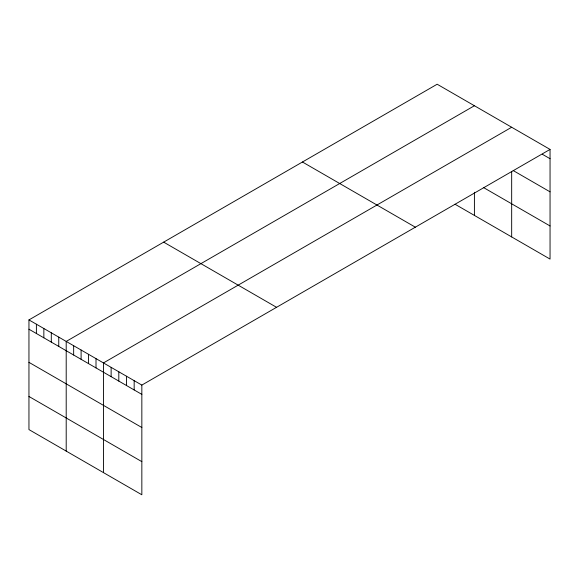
<?xml version="1.0" encoding="UTF-8"?>
<svg xmlns="http://www.w3.org/2000/svg" width="579" height="579" viewBox="0 0 579 579"><rect width="100%" height="100%" fill="white"/><g stroke="black" fill="none" stroke-linecap="round" stroke-linejoin="round"><path stroke-width="0.87" d="M550.05 149.411L141.841 385.086L141.841 494.77L28.95 429.589L28.95 319.912L437.159 84.23L550.05 149.411L550.05 259.088L455.043 204.235M474.411 105.74L66.201 341.422L66.201 451.099M511.67 127.25L103.46 362.924L103.46 472.609M542.371 154.275L550.05 158.711M513.204 170.559L550.05 191.837M483.356 187.458L550.05 225.962M302.448 162.004L415.338 227.185M163.662 242.138L276.552 307.311M28.95 319.912L141.841 385.086M28.95 329.212L141.841 394.386M28.95 362.338L141.841 427.512M28.95 396.47L141.841 461.644M511.67 171.384L511.67 236.927M474.411 192.235L474.411 215.424M134.162 380.656L134.162 389.956M126.483 376.22L126.483 385.527M118.811 371.79L118.811 381.091M111.132 367.361L111.132 376.661M96.005 358.625L96.005 367.926M88.558 354.326L88.558 363.626M81.103 350.02L81.103 359.32M73.656 345.721L73.656 355.021M58.754 337.116L58.754 346.416M51.299 332.816L51.299 342.117M43.852 328.51L43.852 337.818M36.397 324.211L36.397 333.511"/></g></svg>
